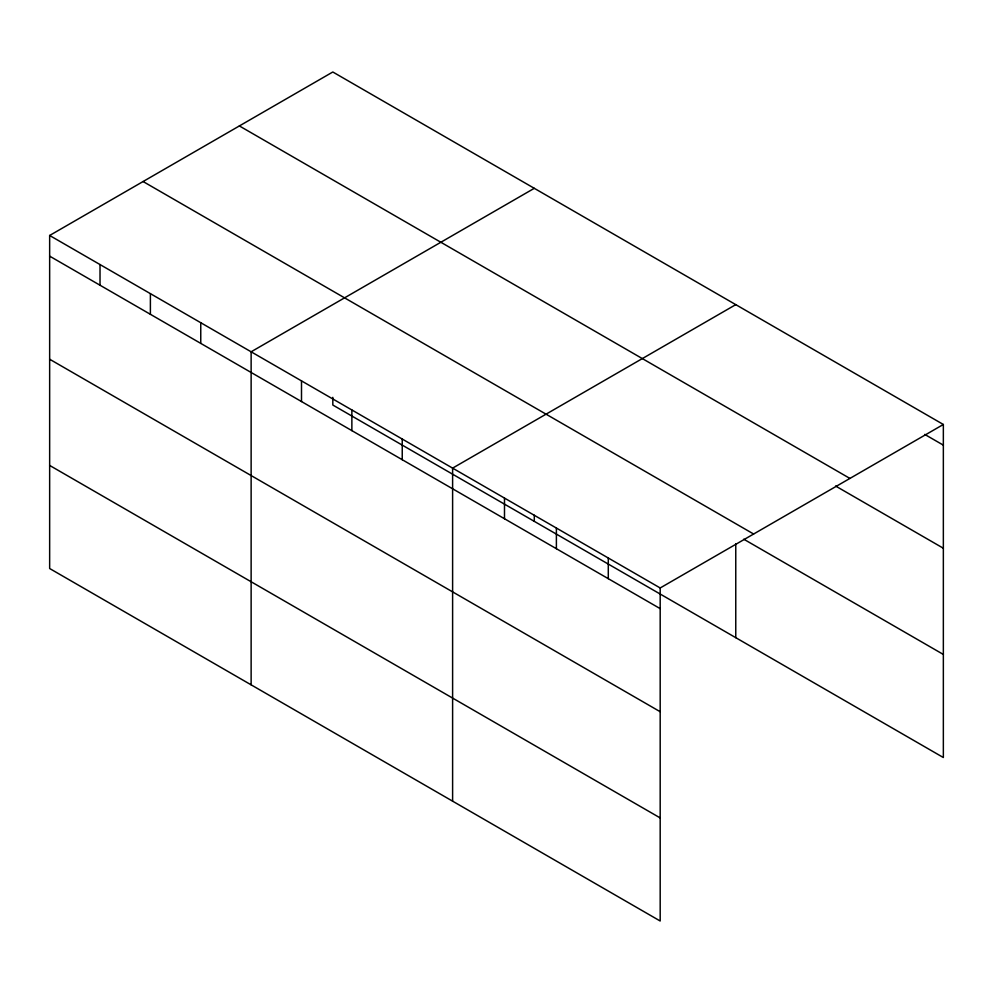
<?xml version="1.0" encoding="UTF-8"?>
<svg xmlns="http://www.w3.org/2000/svg" width="993" height="993" viewBox="0 0 993 993"><rect width="100%" height="100%" fill="white"/><g stroke="black" fill="none" stroke-linecap="round" stroke-linejoin="round"><path stroke-width="1.49" d="M49.65 235.478L660.184 587.968L660.184 921.007L49.65 568.517L49.65 235.478L332.816 71.992L943.35 424.483L943.35 757.522L332.816 405.032L332.816 397.337M534.296 188.31L251.13 351.795L251.13 684.835M735.763 304.64L452.609 468.125L452.609 801.165M660.184 587.968L943.35 424.483M924.719 434.4L943.35 445.149M239.375 125.937L849.909 478.427M835.572 486.011L943.35 548.235M143.091 181.533L753.625 534.011M743.757 539.199L943.35 654.437M49.65 256.144L660.184 608.635M49.65 359.23L660.184 711.72M49.65 465.432L660.184 817.922M735.763 543.829L735.763 637.68M608.287 558.004L608.287 578.671M556.39 528.04L556.39 548.707M534.296 515.206L534.296 521.35M504.494 498.076L504.494 518.756M402.239 439.043L402.239 459.709M351.87 409.96L351.87 430.627M301.5 380.878L301.5 401.544M200.76 322.713L200.76 343.392M150.39 293.643L150.39 314.309M100.02 264.56L100.02 285.227"/></g></svg>
